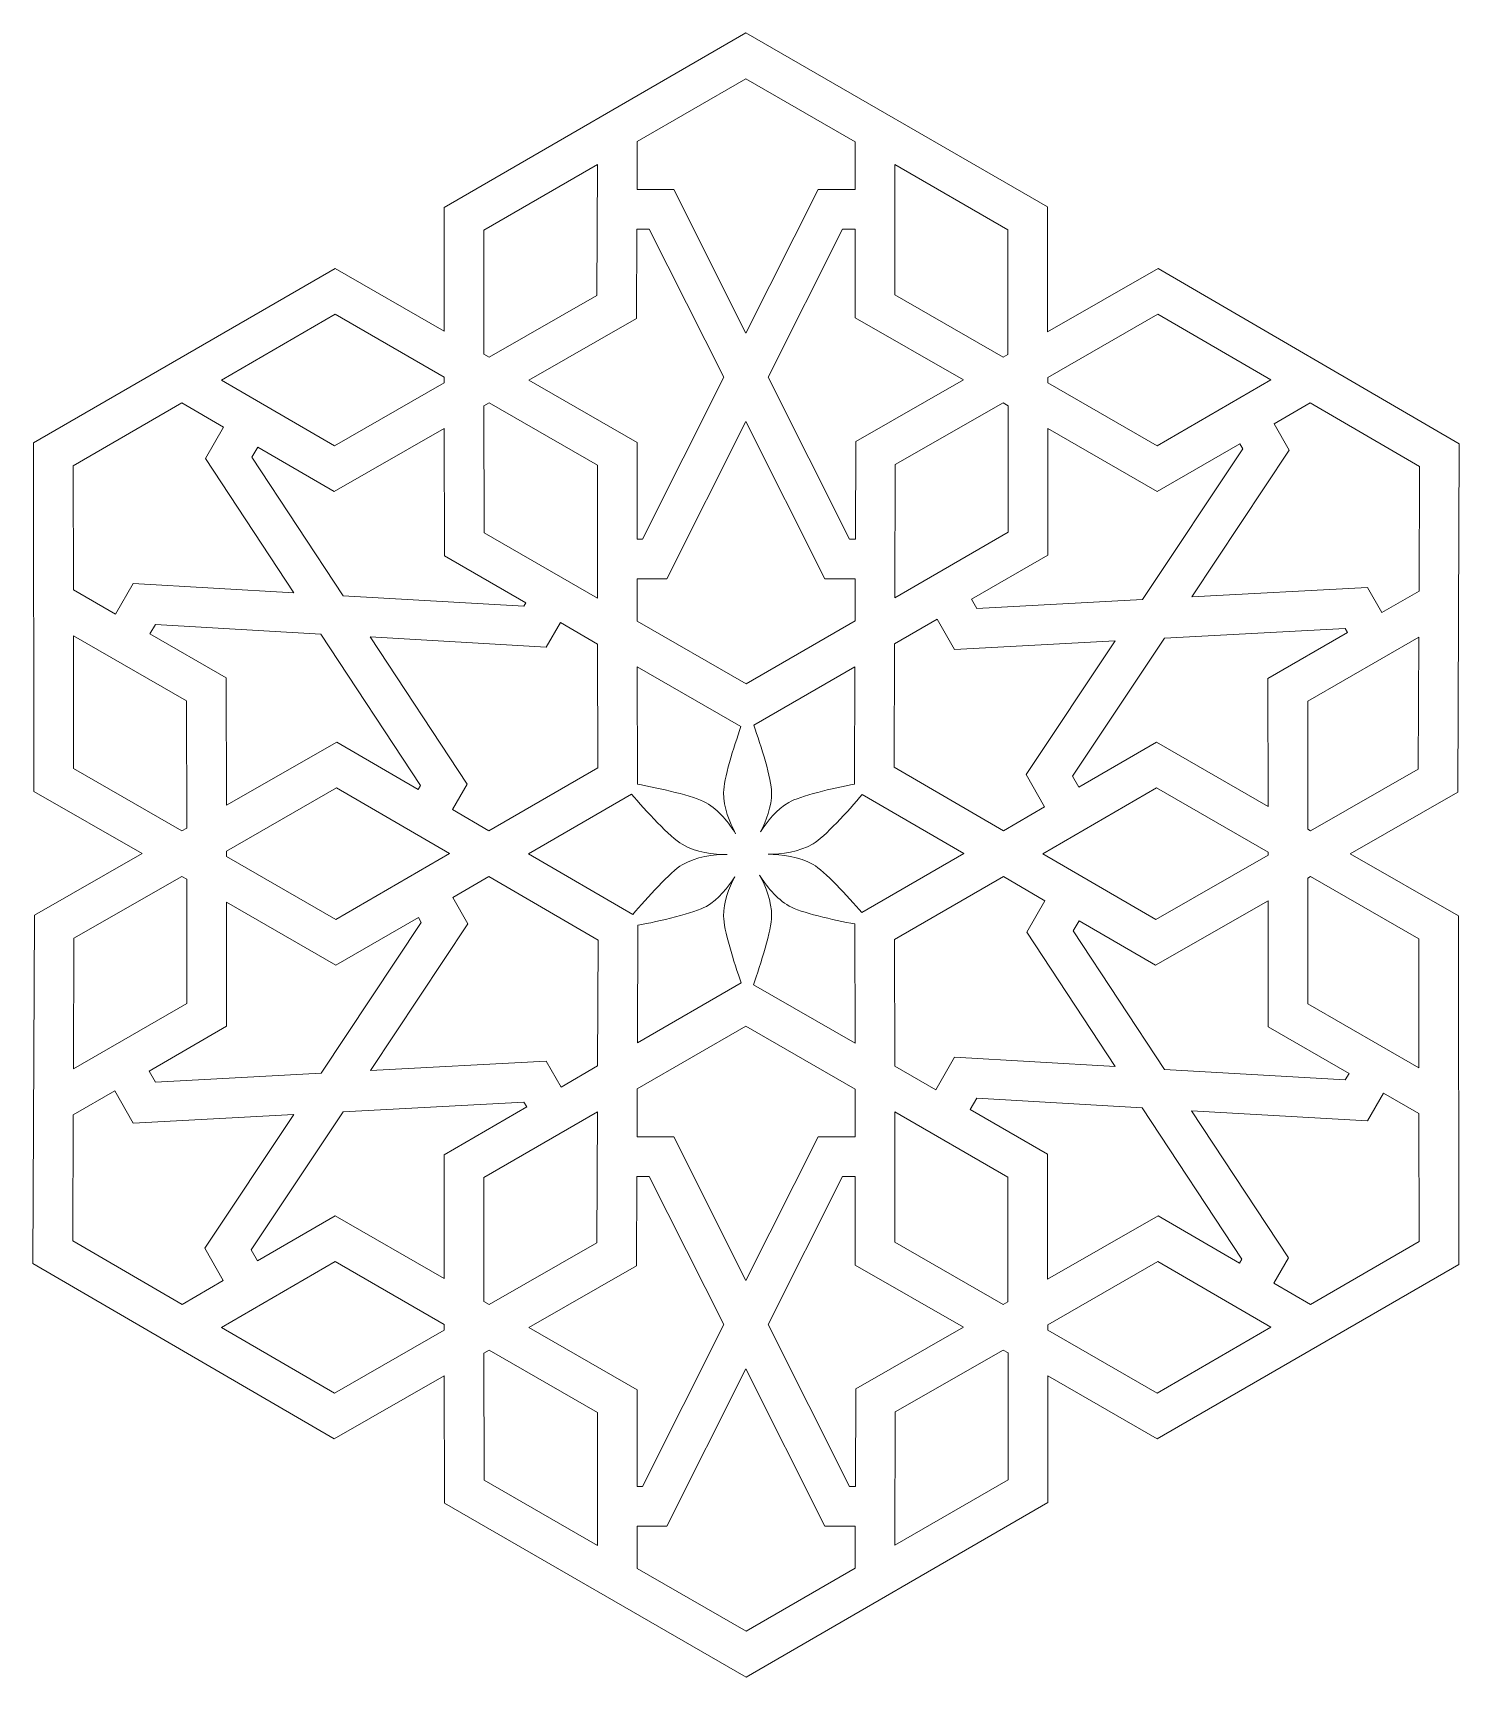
# Model space of a CAD drawing. Header units: inches. Extents: x 0 to 8.26, y -10.86 to -1.34.
import ezdxf

# ---------------------------------------------------------------- set-up
doc = ezdxf.new("R2010")
doc.units = ezdxf.units.IN
doc.header["$MEASUREMENT"] = 0
doc.layers.add('Layer 1', color=7, linetype='Continuous')

msp = doc.modelspace()

# ---------------------------------------------------------------- linework, layer by layer
at = {"layer": 'Layer 1', "lineweight": 0}
for points in [[(8.2544, -6.4538), (7.6284, -6.0933), (8.2516, -5.7365), (8.2586, -3.7186), (6.5159, -2.7035), (5.876, -3.0697), (5.8755, -2.3467), (4.1278, -1.3391), (2.3807, -2.3497), (2.3816, -3.0672), (1.7499, -2.7033), (0.0037, -3.7138), (0.0061, -5.7319), (0.6322, -6.0924), (0.0086, -6.4491), (0, -8.4671), (1.7446, -9.4823), (2.382, -9.1173), (2.3826, -9.854), (4.1306, -10.8621), (5.8773, -9.8513), (5.8767, -9.1173), (6.5105, -9.4823), (8.2566, -8.4718), (8.2544, -6.4538)], [(3.4993, -1.9679), (4.1274, -1.6046), (4.7608, -1.9696), (4.7612, -2.2458), (4.5464, -2.2458), (4.1286, -3.0781), (3.7108, -2.2458), (3.4985, -2.2458), (3.4993, -1.9679)], [(3.2692, -2.1012), (3.2665, -2.8599), (2.642, -3.2173), (2.6112, -3.1998), (2.6108, -2.4822), (3.2692, -2.1012)], [(5.646, -2.4794), (5.6464, -3.2012), (5.6188, -3.217), (4.9917, -2.8557), (4.9909, -2.1019), (5.646, -2.4794)], [(3.4974, -2.4757), (3.5692, -2.4757), (4, -3.334), (3.5294, -4.2714), (3.4989, -4.2714), (3.4985, -3.7107), (2.8724, -3.35), (3.4956, -2.9933), (3.4974, -2.4757)], [(4.7621, -2.9886), (5.388, -3.349), (4.7648, -3.7059), (4.7627, -4.2714), (4.7277, -4.2714), (4.2571, -3.334), (4.6882, -2.4757), (4.7617, -2.4757), (4.7621, -2.9886)], [(1.7504, -2.9688), (2.3818, -3.3323), (2.3818, -3.3662), (1.7457, -3.7303), (1.0922, -3.3496), (1.7504, -2.9688)], [(6.515, -2.9688), (7.1681, -3.3494), (6.5101, -3.7303), (5.8763, -3.3652), (5.8763, -3.3341), (6.515, -2.9688)], [(0.2336, -3.8466), (0.8633, -3.4822), (1.1037, -3.6223), (0.9986, -3.8045), (1.5104, -4.5822), (0.5809, -4.5281), (0.4784, -4.7058), (0.2344, -4.5652), (0.2336, -3.8466)], [(2.6122, -4.2345), (2.6117, -3.4992), (2.6417, -3.482), (3.2688, -3.8433), (3.2697, -4.6133), (2.6122, -4.2345)], [(5.6474, -4.2316), (4.991, -4.6112), (4.994, -3.8392), (5.6185, -3.4818), (5.6469, -3.4982), (5.6474, -4.2316)], [(7.3969, -3.4827), (8.0292, -3.8506), (8.0264, -4.572), (7.8116, -4.6964), (7.7287, -4.5513), (6.7108, -4.606), (7.2751, -3.7568), (7.1875, -3.6036), (7.3969, -3.4827)], [(4.1306, -5.1093), (3.4993, -4.7456), (3.4992, -4.501), (3.6712, -4.501), (4.1286, -3.59), (4.586, -4.501), (4.7619, -4.501), (4.7608, -4.7447), (4.1306, -5.1093)], [(2.3826, -4.3673), (2.855, -4.6396), (2.8434, -4.6596), (1.7964, -4.5989), (1.2684, -3.7964), (1.3022, -3.7381), (1.7446, -3.9955), (2.382, -3.6307), (2.3826, -4.3673)], [(5.8773, -4.3642), (5.8767, -3.6307), (6.5105, -3.9955), (6.9886, -3.7187), (7.0054, -3.7477), (6.4247, -4.6212), (5.4657, -4.6727), (5.4356, -4.6198), (5.8773, -4.3642)], [(3.0542, -4.7541), (3.27, -4.8787), (3.2708, -5.5955), (2.641, -5.9601), (2.4292, -5.837), (2.5143, -5.6897), (1.9538, -4.838), (2.9716, -4.8971), (3.0542, -4.7541)], [(5.7507, -5.6353), (5.8578, -5.8223), (5.6198, -5.9601), (4.9874, -5.5916), (4.99, -4.8773), (5.2369, -4.7345), (5.3367, -4.9098), (6.2663, -4.86), (5.7507, -5.6353)], [(0.2356, -5.599), (0.2346, -4.8305), (0.8898, -5.2078), (0.8905, -5.9445), (0.8631, -5.9604), (0.2356, -5.599)], [(2.2444, -5.6976), (2.2308, -5.7212), (1.7597, -5.4471), (1.1202, -5.8129), (1.1193, -5.0752), (0.6775, -4.8205), (0.7092, -4.7654), (1.6678, -4.8214), (2.2444, -5.6976)], [(7.1525, -5.8192), (6.506, -5.4471), (6.0567, -5.7072), (6.0205, -5.6444), (6.5522, -4.8445), (7.5995, -4.7884), (7.6128, -4.8113), (7.1519, -5.0782), (7.1525, -5.8192)], [(8.0224, -5.6032), (7.3978, -5.9607), (7.3823, -5.9517), (7.3818, -5.2105), (8.0254, -4.8381), (8.0224, -5.6032)], [(2.412, -6.0927), (1.7539, -6.4736), (1.1203, -6.1084), (1.1203, -6.0777), (1.7586, -5.7123), (2.412, -6.0927)], [(7.1526, -6.0843), (7.1526, -6.1007), (6.5016, -6.4736), (5.8484, -6.0929), (6.5065, -5.7123), (7.1526, -6.0843)], [(0.238, -6.5826), (0.8625, -6.2251), (0.8907, -6.2414), (0.8914, -6.9601), (0.2354, -7.3399), (0.238, -6.5826)], [(2.5188, -6.5001), (2.4314, -6.347), (2.6407, -6.2259), (3.273, -6.5941), (3.2703, -7.3219), (3.0582, -7.4446), (2.9729, -7.2947), (1.9547, -7.3493), (2.5188, -6.5001)], [(5.2281, -7.4602), (4.9905, -7.3236), (4.9898, -6.5902), (5.6197, -6.2257), (5.8598, -6.3656), (5.7546, -6.5479), (6.2665, -7.3255), (5.337, -7.2714), (5.2281, -7.4602)], [(8.025, -6.5868), (8.0258, -7.3331), (7.3832, -6.9627), (7.3827, -6.2341), (7.3974, -6.2253), (8.025, -6.5868)], [(1.1211, -7.0925), (1.1206, -6.3738), (1.7543, -6.7388), (2.2325, -6.4618), (2.2492, -6.4912), (1.6687, -7.3645), (0.7098, -7.4163), (0.6732, -7.3519), (1.1211, -7.0925)], [(6.0244, -6.54), (6.0583, -6.4812), (6.5006, -6.7388), (7.153, -6.3654), (7.1537, -7.0959), (7.6215, -7.3653), (7.5995, -7.4032), (6.5523, -7.3421), (6.0244, -6.54)], [(3.4993, -7.4549), (4.1274, -7.0916), (4.7608, -7.4566), (4.7612, -7.7328), (4.5464, -7.7328), (4.1286, -8.5648), (3.7108, -7.7328), (3.4985, -7.7328), (3.4993, -7.4549)], [(0.2312, -8.335), (0.234, -7.6058), (0.4741, -7.4669), (0.5804, -7.6531), (1.5101, -7.6033), (0.995, -8.3786), (1.1017, -8.5656), (0.8637, -8.7035), (0.2312, -8.335)], [(5.8755, -7.8335), (5.427, -7.5752), (5.4651, -7.5091), (6.4238, -7.5649), (7.0006, -8.4408), (6.9867, -8.4646), (6.5159, -8.1903), (5.876, -8.5567), (5.8755, -7.8335)], [(7.3972, -8.7035), (7.1854, -8.5803), (7.2703, -8.4329), (6.7098, -7.5814), (7.7276, -7.6408), (7.8205, -7.4797), (8.0261, -7.5983), (8.0268, -8.3392), (7.3972, -8.7035)], [(2.3807, -7.8367), (2.3816, -8.554), (1.7499, -8.1903), (1.3006, -8.4506), (1.2645, -8.3878), (1.7963, -7.5879), (2.8435, -7.5316), (2.8594, -7.5598), (2.3807, -7.8367)], [(2.6108, -7.969), (3.2692, -7.5881), (3.2665, -8.3465), (2.6418, -8.7039), (2.6112, -8.6865), (2.6108, -7.969)], [(5.646, -7.9663), (5.6464, -8.6879), (5.6191, -8.7037), (4.9917, -8.3424), (4.9909, -7.5889), (5.646, -7.9663)], [(3.4985, -9.1974), (2.8723, -8.8368), (3.4956, -8.4801), (3.4974, -7.9625), (3.5692, -7.9625), (4, -8.8207), (3.5294, -9.7583), (3.4989, -9.7583), (3.4985, -9.1974)], [(4.7627, -9.7583), (4.7277, -9.7583), (4.2571, -8.8207), (4.6882, -7.9625), (4.7617, -7.9625), (4.7621, -8.4753), (5.388, -8.8358), (4.7648, -9.1927), (4.7627, -9.7583)], [(1.7457, -9.2168), (1.0926, -8.8365), (1.7504, -8.4557), (2.3818, -8.8193), (2.3818, -8.8528), (1.7457, -9.2168)], [(6.5101, -9.2168), (5.8763, -8.852), (5.8763, -8.8213), (6.515, -8.4557), (7.1681, -8.836), (6.5101, -9.2168)], [(2.6122, -9.7212), (2.6117, -8.9859), (2.6415, -8.9688), (3.2688, -9.3301), (3.2697, -10.1003), (2.6122, -9.7212)], [(4.991, -10.0985), (4.994, -9.3261), (5.6186, -8.9687), (5.6469, -8.9848), (5.6474, -9.7187), (4.991, -10.0985)], [(4.7608, -10.2317), (4.1306, -10.596), (3.4993, -10.2326), (3.4992, -9.988), (3.6712, -9.988), (4.1286, -9.0769), (4.586, -9.988), (4.7619, -9.988), (4.7608, -10.2317)]]:
    msp.add_lwpolyline(points, dxfattribs=at)
for points in [[(4.0694, -5.9775), (4.0299, -5.9135), (3.973, -5.841), (3.8981, -5.7978), (3.8313, -5.7592), (3.6207, -5.7125), (3.5004, -5.6908), (3.5004, -5.6908), (3.4998, -5.011), (3.4998, -5.011), (3.4998, -5.011), (4.0999, -5.3567), (4.0999, -5.3567), (4.0586, -5.4737), (3.9995, -5.6654), (3.9995, -5.7393), (3.9995, -5.8259), (4.0337, -5.9114), (4.0694, -5.9775)], [(4.1748, -5.3492), (4.1748, -5.3492), (4.7599, -5.0106), (4.7599, -5.0106), (4.7599, -5.0106), (4.7573, -5.6898), (4.7573, -5.6898), (4.6355, -5.7134), (4.4405, -5.7591), (4.3771, -5.7961), (4.3066, -5.8375), (4.252, -5.9048), (4.2136, -5.9663), (4.2474, -5.902), (4.2777, -5.8211), (4.2777, -5.7393), (4.2777, -5.6638), (4.2159, -5.4654), (4.1748, -5.3492)], [(2.8696, -6.0933), (2.8696, -6.0933), (3.4666, -5.7475), (3.4666, -5.7475), (3.5453, -5.8406), (3.6922, -6.0003), (3.7592, -6.0388), (3.8406, -6.086), (3.9419, -6.0973), (4.02, -6.0975), (3.9419, -6.0982), (3.8409, -6.1102), (3.7594, -6.1577), (3.6943, -6.1958), (3.5528, -6.351), (3.4737, -6.4451), (3.4737, -6.4451), (2.8696, -6.0933), (2.8696, -6.0933)], [(4.5181, -6.1553), (4.4364, -6.1081), (4.335, -6.0969), (4.2568, -6.0967), (4.335, -6.096), (4.4363, -6.0841), (4.5176, -6.0364), (4.5826, -5.9983), (4.7233, -5.8442), (4.8028, -5.7498), (4.8028, -5.7498), (5.3909, -6.0925), (5.3909, -6.0925), (5.3909, -6.0925), (4.8005, -6.4342), (4.8005, -6.4342), (4.7196, -6.3402), (4.5822, -6.1924), (4.5181, -6.1553)], [(4.1014, -6.8413), (4.1014, -6.8413), (3.5004, -7.1889), (3.5004, -7.1889), (3.5004, -7.1889), (3.503, -6.5078), (3.503, -6.5078), (3.6231, -6.4851), (3.8336, -6.4366), (3.9, -6.398), (3.9707, -6.3565), (4.0252, -6.2889), (4.0637, -6.2275), (4.0304, -6.2919), (3.9995, -6.3731), (3.9995, -6.455), (3.9995, -6.5294), (4.0599, -6.7246), (4.1014, -6.8413)], [(4.2076, -6.2167), (4.2471, -6.2806), (4.3041, -6.3532), (4.3792, -6.3964), (4.4429, -6.4333), (4.6377, -6.4773), (4.76, -6.5001), (4.76, -6.5001), (4.7605, -7.1913), (4.7605, -7.1913), (4.7605, -7.1913), (4.1722, -6.8523), (4.1722, -6.8523), (4.2133, -6.7372), (4.2777, -6.5318), (4.2777, -6.455), (4.2777, -6.3685), (4.2434, -6.2826), (4.2076, -6.2167)]]:
    msp.add_open_spline(points, degree=3, knots=[0, 0, 0, 0, 1, 1, 1, 2, 2, 2, 3, 3, 3, 4, 4, 4, 5, 5, 5, 6, 6, 6, 6], dxfattribs=at)

doc.saveas('drawing.dxf')
